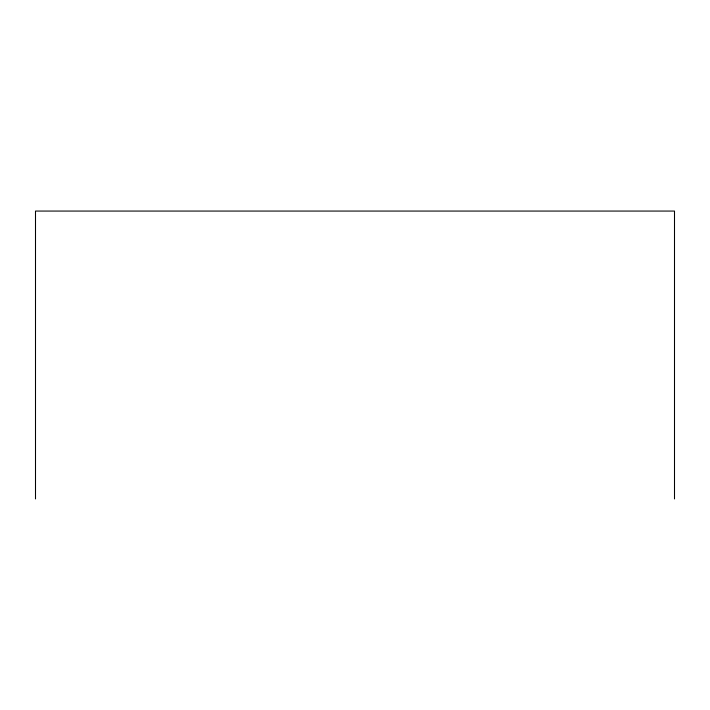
<?xml version="1.0" encoding="UTF-8"?>
<svg xmlns="http://www.w3.org/2000/svg" width="710" height="710" viewBox="0 0 710 710"><rect width="100%" height="100%" fill="white"/><g stroke="black" fill="none" stroke-linecap="round" stroke-linejoin="round"><path stroke-width="1.06" d="M674.5 498.935L674.5 211.065L35.5 211.065L35.5 498.935"/></g></svg>
